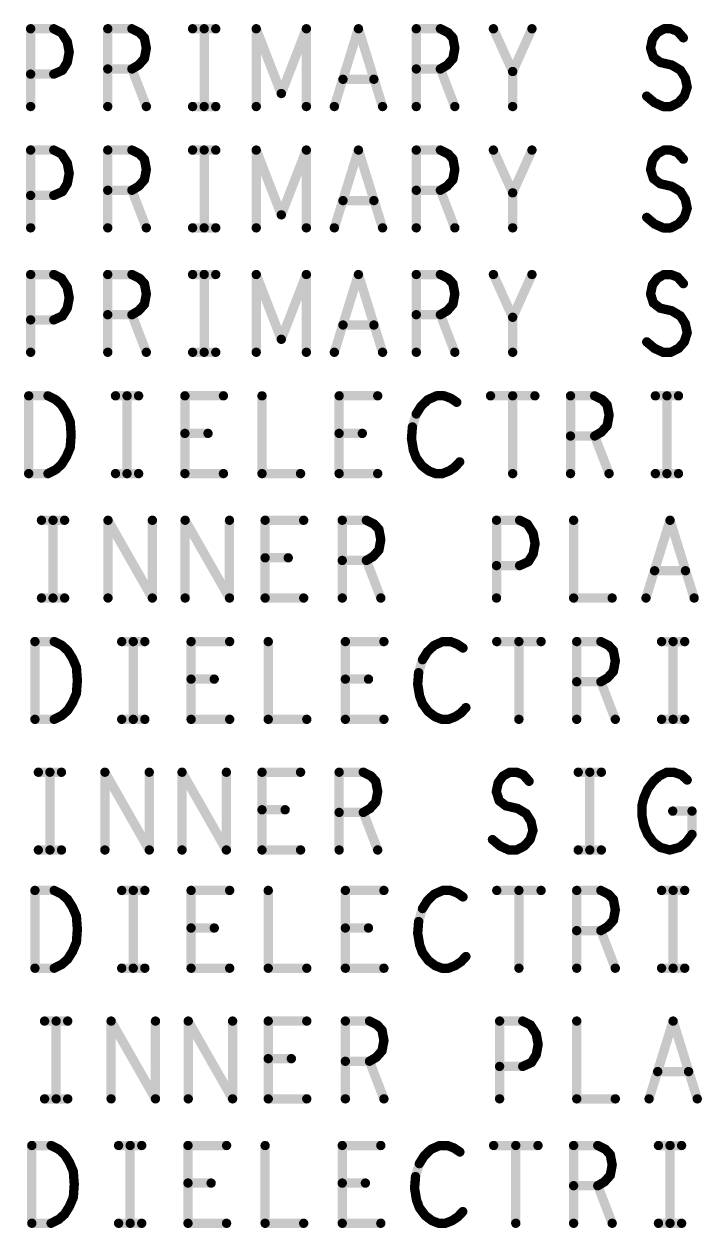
# Model space of a CAD drawing. Extents: x -14.2 to 19.9, y -5.2 to 16.9.
# Drawn here: x 11.61 to 12.7, y 11.085 to 13.02 of the extents above; entities that cross this region are included whole.
import ezdxf

# ---------------------------------------------------------------- set-up
doc = ezdxf.new("R2010")
doc.units = 0
doc.layers.get('0').update_dxf_attribs({"linetype": 'CONTINUOUS'})
doc.layers.add('FAB', color=2, linetype='CONTINUOUS')

# ---------------------------------------------------------------- blocks, each defined once
blk = doc.blocks.new('ROUND_105')
at = {"const_width": 0.0075}
blk.add_lwpolyline([(-0.00375, 0, 1), (0.00375, 0, 1)], format="xyb", close=True, dxfattribs=at)

msp = doc.modelspace()

# ---------------------------------------------------------------- linework, layer by layer
at = {"layer": 'FAB', "const_width": 0.015}
for points in [[(11.6204, 12.8871), (11.6204, 13.0121)], [(11.6204, 13.0121), (11.6576, 13.0121)], [(11.6576, 13.0121), (11.67, 13.0059)], [(11.67, 13.0059), (11.6793, 12.9913)], [(11.7444, 12.8871), (11.7444, 13.0121)], [(11.7444, 13.0121), (11.7832, 13.0121)], [(11.7832, 13.0121), (11.7956, 13.0059)], [(11.7956, 13.0059), (11.8033, 12.9975)], [(11.8033, 12.9975), (11.8064, 12.9809)], [(11.8808, 13.0121), (11.918, 13.0121)], [(11.8994, 13.0121), (11.8994, 12.8871)], [(11.9831, 12.8871), (11.9831, 13.0121)], [(11.9831, 13.0121), (12.0234, 12.908)], [(12.0234, 12.908), (12.0637, 13.0121)], [(12.0637, 13.0121), (12.0637, 12.8871)], [(12.1087, 12.8871), (12.1474, 13.0121)], [(12.1474, 13.0121), (12.1862, 12.8871)], [(12.2404, 12.8871), (12.2404, 13.0121)], [(12.2404, 13.0121), (12.2792, 13.0121)], [(12.2792, 13.0121), (12.2916, 13.0059)], [(12.2916, 13.0059), (12.2993, 12.9975)], [(12.2993, 12.9975), (12.3024, 12.9809)], [(12.3954, 12.9434), (12.3644, 13.0121)], [(12.4264, 13.0121), (12.3954, 12.9434)], [(12.6202, 12.9955), (12.6279, 13.0059)], [(12.6279, 13.0059), (12.6388, 13.0121)], [(12.6388, 13.0121), (12.6496, 13.0121)], [(12.6496, 13.0121), (12.6605, 13.008)], [(12.6605, 13.008), (12.6698, 12.9975)], [(11.6793, 12.9913), (11.6824, 12.9746)], [(11.8064, 12.9809), (11.8033, 12.9642)], [(12.3024, 12.9809), (12.2993, 12.9642)], [(12.6171, 12.9809), (12.6202, 12.9955)], [(12.6217, 12.9663), (12.6171, 12.9809)], [(11.6793, 12.958), (11.6716, 12.9455)], [(11.6824, 12.9746), (11.6793, 12.958)], [(11.8033, 12.9642), (11.794, 12.9538)], [(12.2993, 12.9642), (12.29, 12.9538)], [(12.6326, 12.958), (12.6217, 12.9663)], [(12.6512, 12.9538), (12.6326, 12.958)], [(11.6576, 12.9392), (11.6204, 12.9392)], [(11.6716, 12.9455), (11.6576, 12.9392)], [(11.7832, 12.9475), (11.7444, 12.9475)], [(11.794, 12.9538), (11.7832, 12.9475)], [(11.7832, 12.9475), (11.8064, 12.8871)], [(12.2792, 12.9475), (12.2404, 12.9475)], [(12.29, 12.9538), (12.2792, 12.9475)], [(12.2792, 12.9475), (12.3024, 12.8871)], [(12.3954, 12.8871), (12.3954, 12.9434)], [(12.6651, 12.9455), (12.6512, 12.9538)], [(12.6729, 12.933), (12.6651, 12.9455)], [(12.1722, 12.9309), (12.1226, 12.9309)], [(12.6713, 12.9038), (12.676, 12.9184)], [(12.676, 12.9184), (12.6729, 12.933)], [(12.6109, 12.9038), (12.6233, 12.8934)], [(12.662, 12.8934), (12.6713, 12.9038)], [(11.8808, 12.8871), (11.918, 12.8871)], [(12.6233, 12.8934), (12.6372, 12.8871)], [(12.6372, 12.8871), (12.6496, 12.8871)], [(12.6496, 12.8871), (12.662, 12.8934)], [(11.6204, 12.6921), (11.6204, 12.8171)], [(11.6204, 12.8171), (11.6576, 12.8171)], [(11.6576, 12.8171), (11.67, 12.8109)], [(11.67, 12.8109), (11.6793, 12.7963)], [(11.7444, 12.6921), (11.7444, 12.8171)], [(11.7444, 12.8171), (11.7832, 12.8171)], [(11.7832, 12.8171), (11.7956, 12.8109)], [(11.7956, 12.8109), (11.8033, 12.8025)], [(11.8033, 12.8025), (11.8064, 12.7859)], [(11.8808, 12.8171), (11.918, 12.8171)], [(11.8994, 12.8171), (11.8994, 12.6921)], [(11.9831, 12.6921), (11.9831, 12.8171)], [(11.9831, 12.8171), (12.0234, 12.713)], [(12.0234, 12.713), (12.0637, 12.8171)], [(12.0637, 12.8171), (12.0637, 12.6921)], [(12.1087, 12.6921), (12.1474, 12.8171)], [(12.1474, 12.8171), (12.1862, 12.6921)], [(12.2404, 12.6921), (12.2404, 12.8171)], [(12.2404, 12.8171), (12.2792, 12.8171)], [(12.2792, 12.8171), (12.2916, 12.8109)], [(12.2916, 12.8109), (12.2993, 12.8025)], [(12.2993, 12.8025), (12.3024, 12.7859)], [(12.3954, 12.7484), (12.3644, 12.8171)], [(12.4264, 12.8171), (12.3954, 12.7484)], [(12.6202, 12.8005), (12.6279, 12.8109)], [(12.6279, 12.8109), (12.6388, 12.8171)], [(12.6388, 12.8171), (12.6496, 12.8171)], [(12.6496, 12.8171), (12.6605, 12.813)], [(12.6605, 12.813), (12.6698, 12.8025)], [(11.6793, 12.7963), (11.6824, 12.7796)], [(11.8064, 12.7859), (11.8033, 12.7692)], [(12.3024, 12.7859), (12.2993, 12.7692)], [(12.6171, 12.7859), (12.6202, 12.8005)], [(12.6217, 12.7713), (12.6171, 12.7859)], [(11.6824, 12.7796), (11.6793, 12.763)], [(11.8033, 12.7692), (11.794, 12.7588)], [(12.2993, 12.7692), (12.29, 12.7588)], [(12.6326, 12.763), (12.6217, 12.7713)], [(11.6576, 12.7442), (11.6204, 12.7442)], [(11.6716, 12.7505), (11.6576, 12.7442)], [(11.6793, 12.763), (11.6716, 12.7505)], [(11.7832, 12.7525), (11.7444, 12.7525)], [(11.794, 12.7588), (11.7832, 12.7525)], [(11.7832, 12.7525), (11.8064, 12.6921)], [(12.2792, 12.7525), (12.2404, 12.7525)], [(12.29, 12.7588), (12.2792, 12.7525)], [(12.2792, 12.7525), (12.3024, 12.6921)], [(12.3954, 12.6921), (12.3954, 12.7484)], [(12.6512, 12.7588), (12.6326, 12.763)], [(12.6651, 12.7505), (12.6512, 12.7588)], [(12.6729, 12.738), (12.6651, 12.7505)], [(12.1722, 12.7359), (12.1226, 12.7359)], [(12.676, 12.7234), (12.6729, 12.738)], [(12.6109, 12.7088), (12.6233, 12.6984)], [(12.662, 12.6984), (12.6713, 12.7088)], [(12.6713, 12.7088), (12.676, 12.7234)], [(11.8808, 12.6921), (11.918, 12.6921)], [(12.6233, 12.6984), (12.6372, 12.6921)], [(12.6372, 12.6921), (12.6496, 12.6921)], [(12.6496, 12.6921), (12.662, 12.6984)], [(11.6204, 12.4921), (11.6204, 12.6171)], [(11.6204, 12.6171), (11.6576, 12.6171)], [(11.6576, 12.6171), (11.67, 12.6109)], [(11.67, 12.6109), (11.6793, 12.5963)], [(11.7444, 12.4921), (11.7444, 12.6171)], [(11.7444, 12.6171), (11.7832, 12.6171)], [(11.7832, 12.6171), (11.7956, 12.6109)], [(11.7956, 12.6109), (11.8033, 12.6025)], [(11.8808, 12.6171), (11.918, 12.6171)], [(11.8994, 12.6171), (11.8994, 12.4921)], [(11.9831, 12.4921), (11.9831, 12.6171)], [(11.9831, 12.6171), (12.0234, 12.513)], [(12.0234, 12.513), (12.0637, 12.6171)], [(12.0637, 12.6171), (12.0637, 12.4921)], [(12.1087, 12.4921), (12.1474, 12.6171)], [(12.1474, 12.6171), (12.1862, 12.4921)], [(12.2404, 12.4921), (12.2404, 12.6171)], [(12.2404, 12.6171), (12.2792, 12.6171)], [(12.2792, 12.6171), (12.2916, 12.6109)], [(12.2916, 12.6109), (12.2993, 12.6025)], [(12.3954, 12.5484), (12.3644, 12.6171)], [(12.4264, 12.6171), (12.3954, 12.5484)], [(12.6202, 12.6005), (12.6279, 12.6109)], [(12.6279, 12.6109), (12.6388, 12.6171)], [(12.6388, 12.6171), (12.6496, 12.6171)], [(12.6496, 12.6171), (12.6605, 12.613)], [(12.6605, 12.613), (12.6698, 12.6025)], [(11.6793, 12.5963), (11.6824, 12.5796)], [(11.8033, 12.6025), (11.8064, 12.5859)], [(12.2993, 12.6025), (12.3024, 12.5859)], [(12.6171, 12.5859), (12.6202, 12.6005)], [(11.6824, 12.5796), (11.6793, 12.563)], [(11.8064, 12.5859), (11.8033, 12.5692)], [(12.3024, 12.5859), (12.2993, 12.5692)], [(12.6217, 12.5713), (12.6171, 12.5859)], [(12.6326, 12.563), (12.6217, 12.5713)], [(11.6793, 12.563), (11.6716, 12.5505)], [(11.7832, 12.5525), (11.7444, 12.5525)], [(11.794, 12.5588), (11.7832, 12.5525)], [(11.7832, 12.5525), (11.8064, 12.4921)], [(11.8033, 12.5692), (11.794, 12.5588)], [(12.2792, 12.5525), (12.2404, 12.5525)], [(12.29, 12.5588), (12.2792, 12.5525)], [(12.2792, 12.5525), (12.3024, 12.4921)], [(12.2993, 12.5692), (12.29, 12.5588)], [(12.6512, 12.5588), (12.6326, 12.563)], [(12.6651, 12.5505), (12.6512, 12.5588)], [(11.6576, 12.5442), (11.6204, 12.5442)], [(11.6716, 12.5505), (11.6576, 12.5442)], [(12.1722, 12.5359), (12.1226, 12.5359)], [(12.3954, 12.4921), (12.3954, 12.5484)], [(12.6729, 12.538), (12.6651, 12.5505)], [(12.676, 12.5234), (12.6729, 12.538)], [(12.6713, 12.5088), (12.676, 12.5234)], [(12.6109, 12.5088), (12.6233, 12.4984)], [(12.6233, 12.4984), (12.6372, 12.4921)], [(12.6496, 12.4921), (12.662, 12.4984)], [(12.662, 12.4984), (12.6713, 12.5088)], [(11.8808, 12.4921), (11.918, 12.4921)], [(12.6372, 12.4921), (12.6496, 12.4921)], [(11.6173, 12.2971), (11.6173, 12.4221)], [(11.6173, 12.4221), (11.6483, 12.4221)], [(11.6483, 12.4221), (11.6607, 12.4159)], [(11.6607, 12.4159), (11.67, 12.4075)], [(11.7568, 12.4221), (11.794, 12.4221)], [(11.7754, 12.4221), (11.7754, 12.2971)], [(11.8684, 12.2971), (11.8684, 12.4221)], [(11.8684, 12.4221), (11.9304, 12.4221)], [(11.9924, 12.4221), (11.9924, 12.2971)], [(12.1164, 12.2971), (12.1164, 12.4221)], [(12.1164, 12.4221), (12.1784, 12.4221)], [(12.259, 12.4159), (12.2482, 12.4055)], [(12.273, 12.4221), (12.259, 12.4159)], [(12.2854, 12.4221), (12.273, 12.4221)], [(12.2962, 12.418), (12.2854, 12.4221)], [(12.3055, 12.4117), (12.2962, 12.418)], [(12.3598, 12.4221), (12.4311, 12.4221)], [(12.3954, 12.4221), (12.3954, 12.2971)], [(12.4884, 12.2971), (12.4884, 12.4221)], [(12.4884, 12.4221), (12.5272, 12.4221)], [(12.5272, 12.4221), (12.5396, 12.4159)], [(12.5396, 12.4159), (12.5473, 12.4075)], [(12.6248, 12.4221), (12.662, 12.4221)], [(12.6434, 12.4221), (12.6434, 12.2971)], [(11.67, 12.4075), (11.6778, 12.395)], [(12.2482, 12.4055), (12.2404, 12.393)], [(12.5473, 12.4075), (12.5504, 12.3909)], [(11.6778, 12.395), (11.684, 12.3805)], [(11.684, 12.3805), (11.6855, 12.3596)], [(12.2404, 12.393), (12.2342, 12.3721)], [(12.5504, 12.3909), (12.5473, 12.3742)], [(11.6855, 12.3596), (11.684, 12.3388)], [(11.9056, 12.3617), (11.8684, 12.3617)], [(12.1536, 12.3617), (12.1164, 12.3617)], [(12.2342, 12.3721), (12.2327, 12.3534)], [(12.5272, 12.3575), (12.4884, 12.3575)], [(12.538, 12.3638), (12.5272, 12.3575)], [(12.5272, 12.3575), (12.5504, 12.2971)], [(12.5473, 12.3742), (12.538, 12.3638)], [(11.684, 12.3388), (11.6778, 12.3242)], [(12.2327, 12.3534), (12.2358, 12.3346)], [(11.6778, 12.3242), (11.67, 12.3117)], [(12.2358, 12.3346), (12.2404, 12.3221)], [(12.2404, 12.3221), (12.2497, 12.3096)], [(11.6607, 12.3034), (11.6483, 12.2971)], [(11.67, 12.3117), (11.6607, 12.3034)], [(12.2497, 12.3096), (12.2606, 12.3013)], [(12.2606, 12.3013), (12.2714, 12.2971)], [(12.2823, 12.2971), (12.2931, 12.3013)], [(12.2931, 12.3013), (12.3024, 12.3075)], [(12.3024, 12.3075), (12.3102, 12.3159)], [(11.6483, 12.2971), (11.6173, 12.2971)], [(11.7568, 12.2971), (11.794, 12.2971)], [(11.9304, 12.2971), (11.8684, 12.2971)], [(11.9924, 12.2971), (12.0544, 12.2971)], [(12.1784, 12.2971), (12.1164, 12.2971)], [(12.2714, 12.2971), (12.2823, 12.2971)], [(12.6248, 12.2971), (12.662, 12.2971)], [(11.6378, 12.2221), (11.675, 12.2221)], [(11.6564, 12.2221), (11.6564, 12.0971)], [(11.7448, 12.0971), (11.7448, 12.2221)], [(11.7448, 12.2221), (11.8161, 12.0971)], [(11.8161, 12.0971), (11.8161, 12.2221)], [(11.8688, 12.0971), (11.8688, 12.2221)], [(11.8688, 12.2221), (11.9401, 12.0971)], [(11.9401, 12.0971), (11.9401, 12.2221)], [(11.9974, 12.0971), (11.9974, 12.2221)], [(11.9974, 12.2221), (12.0594, 12.2221)], [(12.1214, 12.0971), (12.1214, 12.2221)], [(12.1214, 12.2221), (12.1602, 12.2221)], [(12.1602, 12.2221), (12.1726, 12.2159)], [(12.3694, 12.0971), (12.3694, 12.2221)], [(12.3694, 12.2221), (12.4066, 12.2221)], [(12.4066, 12.2221), (12.419, 12.2159)], [(12.4934, 12.2221), (12.4934, 12.0971)], [(12.6097, 12.0971), (12.6484, 12.2221)], [(12.6484, 12.2221), (12.6872, 12.0971)], [(12.1726, 12.2159), (12.1803, 12.2075)], [(12.1803, 12.2075), (12.1834, 12.1909)], [(12.419, 12.2159), (12.4283, 12.2013)], [(12.1834, 12.1909), (12.1803, 12.1742)], [(12.4283, 12.2013), (12.4314, 12.1846)], [(12.4314, 12.1846), (12.4283, 12.168)], [(12.171, 12.1638), (12.1602, 12.1575)], [(12.1803, 12.1742), (12.171, 12.1638)], [(12.4283, 12.168), (12.4206, 12.1555)], [(12.0346, 12.1617), (11.9974, 12.1617)], [(12.1602, 12.1575), (12.1214, 12.1575)], [(12.1602, 12.1575), (12.1834, 12.0971)], [(12.4066, 12.1492), (12.3694, 12.1492)], [(12.4206, 12.1555), (12.4066, 12.1492)], [(12.6732, 12.1409), (12.6236, 12.1409)], [(11.6378, 12.0971), (11.675, 12.0971)], [(12.0594, 12.0971), (11.9974, 12.0971)], [(12.4934, 12.0971), (12.5554, 12.0971)], [(11.6273, 11.9021), (11.6273, 12.0271)], [(11.6273, 12.0271), (11.6583, 12.0271)], [(11.6583, 12.0271), (11.6707, 12.0209)], [(11.6707, 12.0209), (11.68, 12.0125)], [(11.68, 12.0125), (11.6878, 12)], [(11.7668, 12.0271), (11.804, 12.0271)], [(11.7854, 12.0271), (11.7854, 11.9021)], [(11.8784, 11.9021), (11.8784, 12.0271)], [(11.8784, 12.0271), (11.9404, 12.0271)], [(12.0024, 12.0271), (12.0024, 11.9021)], [(12.1264, 11.9021), (12.1264, 12.0271)], [(12.1264, 12.0271), (12.1884, 12.0271)], [(12.2582, 12.0105), (12.2504, 11.998)], [(12.269, 12.0209), (12.2582, 12.0105)], [(12.283, 12.0271), (12.269, 12.0209)], [(12.2954, 12.0271), (12.283, 12.0271)], [(12.3062, 12.023), (12.2954, 12.0271)], [(12.3155, 12.0167), (12.3062, 12.023)], [(12.3698, 12.0271), (12.4411, 12.0271)], [(12.4054, 12.0271), (12.4054, 11.9021)], [(12.4984, 11.9021), (12.4984, 12.0271)], [(12.4984, 12.0271), (12.5372, 12.0271)], [(12.5372, 12.0271), (12.5496, 12.0209)], [(12.5496, 12.0209), (12.5573, 12.0125)], [(12.5573, 12.0125), (12.5604, 11.9959)], [(12.6348, 12.0271), (12.672, 12.0271)], [(12.6534, 12.0271), (12.6534, 11.9021)], [(11.6878, 12), (11.694, 11.9855)], [(12.2504, 11.998), (12.2442, 11.9771)], [(12.5604, 11.9959), (12.5573, 11.9792)], [(11.694, 11.9855), (11.6955, 11.9646)], [(12.2442, 11.9771), (12.2427, 11.9584)], [(12.5573, 11.9792), (12.548, 11.9688)], [(11.6955, 11.9646), (11.694, 11.9438)], [(11.9156, 11.9667), (11.8784, 11.9667)], [(12.1636, 11.9667), (12.1264, 11.9667)], [(12.2427, 11.9584), (12.2458, 11.9396)], [(12.5372, 11.9625), (12.4984, 11.9625)], [(12.548, 11.9688), (12.5372, 11.9625)], [(12.5372, 11.9625), (12.5604, 11.9021)], [(11.694, 11.9438), (11.6878, 11.9292)], [(12.2458, 11.9396), (12.2504, 11.9271)], [(11.68, 11.9167), (11.6707, 11.9084)], [(11.6878, 11.9292), (11.68, 11.9167)], [(12.2504, 11.9271), (12.2597, 11.9146)], [(12.2597, 11.9146), (12.2706, 11.9063)], [(12.3031, 11.9063), (12.3124, 11.9125)], [(12.3124, 11.9125), (12.3202, 11.9209)], [(11.6583, 11.9021), (11.6273, 11.9021)], [(11.6707, 11.9084), (11.6583, 11.9021)], [(11.7668, 11.9021), (11.804, 11.9021)], [(11.9404, 11.9021), (11.8784, 11.9021)], [(12.0024, 11.9021), (12.0644, 11.9021)], [(12.1884, 11.9021), (12.1264, 11.9021)], [(12.2706, 11.9063), (12.2814, 11.9021)], [(12.2814, 11.9021), (12.2923, 11.9021)], [(12.2923, 11.9021), (12.3031, 11.9063)], [(12.6348, 11.9021), (12.672, 11.9021)], [(11.6328, 11.8171), (11.67, 11.8171)], [(11.6514, 11.8171), (11.6514, 11.6921)], [(11.7398, 11.6921), (11.7398, 11.8171)], [(11.7398, 11.8171), (11.8111, 11.6921)], [(11.8111, 11.6921), (11.8111, 11.8171)], [(11.8638, 11.6921), (11.8638, 11.8171)], [(11.8638, 11.8171), (11.9351, 11.6921)], [(11.9351, 11.6921), (11.9351, 11.8171)], [(11.9924, 11.6921), (11.9924, 11.8171)], [(11.9924, 11.8171), (12.0544, 11.8171)], [(12.1164, 11.6921), (12.1164, 11.8171)], [(12.1164, 11.8171), (12.1552, 11.8171)], [(12.1552, 11.8171), (12.1676, 11.8109)], [(12.3799, 11.8109), (12.3908, 11.8171)], [(12.3908, 11.8171), (12.4016, 11.8171)], [(12.4016, 11.8171), (12.4125, 11.813)], [(12.5008, 11.8171), (12.538, 11.8171)], [(12.5194, 11.8171), (12.5194, 11.6921)], [(12.631, 11.8109), (12.6434, 11.8171)], [(12.6434, 11.8171), (12.6543, 11.8171)], [(12.6543, 11.8171), (12.6667, 11.813)], [(12.1676, 11.8109), (12.1753, 11.8025)], [(12.1753, 11.8025), (12.1784, 11.7859)], [(12.3691, 11.7859), (12.3722, 11.8005)], [(12.3722, 11.8005), (12.3799, 11.8109)], [(12.4125, 11.813), (12.4218, 11.8025)], [(12.6124, 11.79), (12.6217, 11.8025)], [(12.6217, 11.8025), (12.631, 11.8109)], [(12.6667, 11.813), (12.676, 11.8046)], [(12.1784, 11.7859), (12.1753, 11.7692)], [(12.3737, 11.7713), (12.3691, 11.7859)], [(12.6062, 11.7755), (12.6124, 11.79)], [(12.166, 11.7588), (12.1552, 11.7525)], [(12.1753, 11.7692), (12.166, 11.7588)], [(12.3846, 11.763), (12.3737, 11.7713)], [(12.4032, 11.7588), (12.3846, 11.763)], [(12.4171, 11.7505), (12.4032, 11.7588)], [(12.6031, 11.763), (12.6062, 11.7755)], [(12.6031, 11.7484), (12.6031, 11.763)], [(12.0296, 11.7567), (11.9924, 11.7567)], [(12.1552, 11.7525), (12.1164, 11.7525)], [(12.1552, 11.7525), (12.1784, 11.6921)], [(12.4249, 11.738), (12.4171, 11.7505)], [(12.428, 11.7234), (12.4249, 11.738)], [(12.6062, 11.7317), (12.6031, 11.7484)], [(12.6527, 11.7546), (12.6837, 11.7546)], [(12.6837, 11.7546), (12.6837, 11.7171)], [(12.4233, 11.7088), (12.428, 11.7234)], [(12.6124, 11.7171), (12.6062, 11.7317)], [(12.3629, 11.7088), (12.3753, 11.6984)], [(12.414, 11.6984), (12.4233, 11.7088)], [(12.6217, 11.7046), (12.6124, 11.7171)], [(12.6326, 11.6963), (12.6217, 11.7046)], [(12.6744, 11.7046), (12.6636, 11.6963)], [(12.6837, 11.7171), (12.6744, 11.7046)], [(11.6328, 11.6921), (11.67, 11.6921)], [(12.0544, 11.6921), (11.9924, 11.6921)], [(12.3753, 11.6984), (12.3892, 11.6921)], [(12.3892, 11.6921), (12.4016, 11.6921)], [(12.4016, 11.6921), (12.414, 11.6984)], [(12.5008, 11.6921), (12.538, 11.6921)], [(12.6481, 11.6921), (12.6326, 11.6963)], [(12.6636, 11.6963), (12.6481, 11.6921)], [(11.6273, 11.5021), (11.6273, 11.6271)], [(11.6273, 11.6271), (11.6583, 11.6271)], [(11.6583, 11.6271), (11.6707, 11.6209)], [(11.7668, 11.6271), (11.804, 11.6271)], [(11.7854, 11.6271), (11.7854, 11.5021)], [(11.8784, 11.5021), (11.8784, 11.6271)], [(11.8784, 11.6271), (11.9404, 11.6271)], [(12.0024, 11.6271), (12.0024, 11.5021)], [(12.1264, 11.5021), (12.1264, 11.6271)], [(12.1264, 11.6271), (12.1884, 11.6271)], [(12.283, 11.6271), (12.269, 11.6209)], [(12.2954, 11.6271), (12.283, 11.6271)], [(12.3062, 11.623), (12.2954, 11.6271)], [(12.3155, 11.6167), (12.3062, 11.623)], [(12.3698, 11.6271), (12.4411, 11.6271)], [(12.4054, 11.6271), (12.4054, 11.5021)], [(12.4984, 11.5021), (12.4984, 11.6271)], [(12.4984, 11.6271), (12.5372, 11.6271)], [(12.5372, 11.6271), (12.5496, 11.6209)], [(12.6348, 11.6271), (12.672, 11.6271)], [(12.6534, 11.6271), (12.6534, 11.5021)], [(11.6707, 11.6209), (11.68, 11.6125)], [(11.68, 11.6125), (11.6878, 11.6)], [(12.2582, 11.6105), (12.2504, 11.598)], [(12.269, 11.6209), (12.2582, 11.6105)], [(12.5496, 11.6209), (12.5573, 11.6125)], [(12.5573, 11.6125), (12.5604, 11.5959)], [(11.6878, 11.6), (11.694, 11.5855)], [(11.694, 11.5855), (11.6955, 11.5646)], [(12.2504, 11.598), (12.2442, 11.5771)], [(12.5604, 11.5959), (12.5573, 11.5792)], [(11.6955, 11.5646), (11.694, 11.5438)], [(11.9156, 11.5667), (11.8784, 11.5667)], [(12.1636, 11.5667), (12.1264, 11.5667)], [(12.2442, 11.5771), (12.2427, 11.5584)], [(12.548, 11.5688), (12.5372, 11.5625)], [(12.5573, 11.5792), (12.548, 11.5688)], [(12.2427, 11.5584), (12.2458, 11.5396)], [(12.5372, 11.5625), (12.4984, 11.5625)], [(12.5372, 11.5625), (12.5604, 11.5021)], [(11.6878, 11.5292), (11.68, 11.5167)], [(11.694, 11.5438), (11.6878, 11.5292)], [(12.2458, 11.5396), (12.2504, 11.5271)], [(12.2504, 11.5271), (12.2597, 11.5146)], [(11.6707, 11.5084), (11.6583, 11.5021)], [(11.68, 11.5167), (11.6707, 11.5084)], [(12.2597, 11.5146), (12.2706, 11.5063)], [(12.2706, 11.5063), (12.2814, 11.5021)], [(12.2923, 11.5021), (12.3031, 11.5063)], [(12.3031, 11.5063), (12.3124, 11.5125)], [(12.3124, 11.5125), (12.3202, 11.5209)], [(11.6583, 11.5021), (11.6273, 11.5021)], [(11.7668, 11.5021), (11.804, 11.5021)], [(11.9404, 11.5021), (11.8784, 11.5021)], [(12.0024, 11.5021), (12.0644, 11.5021)], [(12.1884, 11.5021), (12.1264, 11.5021)], [(12.2814, 11.5021), (12.2923, 11.5021)], [(12.6348, 11.5021), (12.672, 11.5021)], [(11.6428, 11.4171), (11.68, 11.4171)], [(11.6614, 11.4171), (11.6614, 11.2921)], [(11.7498, 11.2921), (11.7498, 11.4171)], [(11.7498, 11.4171), (11.8211, 11.2921)], [(11.8211, 11.2921), (11.8211, 11.4171)], [(11.8738, 11.2921), (11.8738, 11.4171)], [(11.8738, 11.4171), (11.9451, 11.2921)], [(11.9451, 11.2921), (11.9451, 11.4171)], [(12.0024, 11.2921), (12.0024, 11.4171)], [(12.0024, 11.4171), (12.0644, 11.4171)], [(12.1264, 11.2921), (12.1264, 11.4171)], [(12.1264, 11.4171), (12.1652, 11.4171)], [(12.1652, 11.4171), (12.1776, 11.4109)], [(12.1776, 11.4109), (12.1853, 11.4025)], [(12.3744, 11.2921), (12.3744, 11.4171)], [(12.3744, 11.4171), (12.4116, 11.4171)], [(12.4116, 11.4171), (12.424, 11.4109)], [(12.424, 11.4109), (12.4333, 11.3963)], [(12.4984, 11.4171), (12.4984, 11.2921)], [(12.6147, 11.2921), (12.6534, 11.4171)], [(12.6534, 11.4171), (12.6922, 11.2921)], [(12.1853, 11.4025), (12.1884, 11.3859)], [(12.4333, 11.3963), (12.4364, 11.3796)], [(12.1884, 11.3859), (12.1853, 11.3692)], [(12.4364, 11.3796), (12.4333, 11.363)], [(12.0396, 11.3567), (12.0024, 11.3567)], [(12.1652, 11.3525), (12.1264, 11.3525)], [(12.176, 11.3588), (12.1652, 11.3525)], [(12.1652, 11.3525), (12.1884, 11.2921)], [(12.1853, 11.3692), (12.176, 11.3588)], [(12.4333, 11.363), (12.4256, 11.3505)], [(12.4116, 11.3442), (12.3744, 11.3442)], [(12.4256, 11.3505), (12.4116, 11.3442)], [(12.6782, 11.3359), (12.6286, 11.3359)], [(11.6428, 11.2921), (11.68, 11.2921)], [(12.0644, 11.2921), (12.0024, 11.2921)], [(12.4984, 11.2921), (12.5604, 11.2921)], [(11.6223, 11.0921), (11.6223, 11.2171)], [(11.6223, 11.2171), (11.6533, 11.2171)], [(11.6533, 11.2171), (11.6657, 11.2109)], [(11.7618, 11.2171), (11.799, 11.2171)], [(11.7804, 11.2171), (11.7804, 11.0921)], [(11.8734, 11.0921), (11.8734, 11.2171)], [(11.8734, 11.2171), (11.9354, 11.2171)], [(11.9974, 11.2171), (11.9974, 11.0921)], [(12.1214, 11.0921), (12.1214, 11.2171)], [(12.1214, 11.2171), (12.1834, 11.2171)], [(12.278, 11.2171), (12.264, 11.2109)], [(12.2904, 11.2171), (12.278, 11.2171)], [(12.3012, 11.213), (12.2904, 11.2171)], [(12.3648, 11.2171), (12.4361, 11.2171)], [(12.4004, 11.2171), (12.4004, 11.0921)], [(12.4934, 11.0921), (12.4934, 11.2171)], [(12.4934, 11.2171), (12.5322, 11.2171)], [(12.5322, 11.2171), (12.5446, 11.2109)], [(12.6298, 11.2171), (12.667, 11.2171)], [(12.6484, 11.2171), (12.6484, 11.0921)], [(11.6657, 11.2109), (11.675, 11.2025)], [(11.675, 11.2025), (11.6828, 11.19)], [(12.2532, 11.2005), (12.2454, 11.188)], [(12.264, 11.2109), (12.2532, 11.2005)], [(12.3105, 11.2067), (12.3012, 11.213)], [(12.5446, 11.2109), (12.5523, 11.2025)], [(12.5523, 11.2025), (12.5554, 11.1859)], [(11.6828, 11.19), (11.689, 11.1755)], [(12.2454, 11.188), (12.2392, 11.1671)], [(12.5554, 11.1859), (12.5523, 11.1692)], [(11.689, 11.1755), (11.6905, 11.1546)], [(12.2392, 11.1671), (12.2377, 11.1484)], [(12.543, 11.1588), (12.5322, 11.1525)], [(12.5523, 11.1692), (12.543, 11.1588)], [(11.6905, 11.1546), (11.689, 11.1338)], [(11.9106, 11.1567), (11.8734, 11.1567)], [(12.1586, 11.1567), (12.1214, 11.1567)], [(12.2377, 11.1484), (12.2408, 11.1296)], [(12.5322, 11.1525), (12.4934, 11.1525)], [(12.5322, 11.1525), (12.5554, 11.0921)], [(11.6828, 11.1192), (11.675, 11.1067)], [(11.689, 11.1338), (11.6828, 11.1192)], [(12.2408, 11.1296), (12.2454, 11.1171)], [(11.675, 11.1067), (11.6657, 11.0984)], [(12.2454, 11.1171), (12.2547, 11.1046)], [(12.2547, 11.1046), (12.2656, 11.0963)], [(12.2981, 11.0963), (12.3074, 11.1025)], [(12.3074, 11.1025), (12.3152, 11.1109)], [(11.6533, 11.0921), (11.6223, 11.0921)], [(11.6657, 11.0984), (11.6533, 11.0921)], [(11.7618, 11.0921), (11.799, 11.0921)], [(11.9354, 11.0921), (11.8734, 11.0921)], [(11.9974, 11.0921), (12.0594, 11.0921)], [(12.1834, 11.0921), (12.1214, 11.0921)], [(12.2656, 11.0963), (12.2764, 11.0921)], [(12.2764, 11.0921), (12.2873, 11.0921)], [(12.2873, 11.0921), (12.2981, 11.0963)], [(12.6298, 11.0921), (12.667, 11.0921)]]:
    msp.add_lwpolyline(points, dxfattribs=at)

# ---------------------------------------------------------------- block references
at = {"layer": 'FAB'}
for p in [(11.6204, 13.0121), (11.6204, 13.0121), (11.6576, 13.0121), (11.6576, 13.0121), (11.67, 13.0059), (11.67, 13.0059), (11.7444, 13.0121), (11.7444, 13.0121), (11.7832, 13.0121), (11.7832, 13.0121), (11.7956, 13.0059), (11.7956, 13.0059), (11.8033, 12.9975), (11.8033, 12.9975), (11.8808, 13.0121), (11.8994, 13.0121), (11.918, 13.0121), (11.9831, 13.0121), (11.9831, 13.0121), (12.0637, 13.0121), (12.0637, 13.0121), (12.1474, 13.0121), (12.1474, 13.0121), (12.2404, 13.0121), (12.2404, 13.0121), (12.2792, 13.0121), (12.2792, 13.0121), (12.2916, 13.0059), (12.2916, 13.0059), (12.2993, 12.9975), (12.2993, 12.9975), (12.3644, 13.0121), (12.4264, 13.0121), (12.6279, 13.0059), (12.6279, 13.0059), (12.6388, 13.0121), (12.6388, 13.0121), (12.6496, 13.0121), (12.6496, 13.0121), (12.6605, 13.008), (12.6605, 13.008), (12.6698, 12.9975), (11.6793, 12.9913), (11.6793, 12.9913), (11.8064, 12.9809), (11.8064, 12.9809), (12.3024, 12.9809), (12.3024, 12.9809), (12.6171, 12.9809), (12.6171, 12.9809), (12.6202, 12.9955), (12.6202, 12.9955), (11.6793, 12.958), (11.6793, 12.958), (11.6824, 12.9746), (11.6824, 12.9746), (11.8033, 12.9642), (11.8033, 12.9642), (12.2993, 12.9642), (12.2993, 12.9642), (12.6217, 12.9663), (12.6217, 12.9663), (12.6326, 12.958), (12.6326, 12.958), (11.6204, 12.9392), (11.6576, 12.9392), (11.6576, 12.9392), (11.6716, 12.9455), (11.6716, 12.9455), (11.7444, 12.9475), (11.7832, 12.9475), (11.7832, 12.9475), (11.7832, 12.9475), (11.794, 12.9538), (11.794, 12.9538), (12.2404, 12.9475), (12.2792, 12.9475), (12.2792, 12.9475), (12.2792, 12.9475), (12.29, 12.9538), (12.29, 12.9538), (12.3954, 12.9434), (12.3954, 12.9434), (12.3954, 12.9434), (12.6512, 12.9538), (12.6512, 12.9538), (12.6651, 12.9455), (12.6651, 12.9455), (12.1226, 12.9309), (12.1722, 12.9309), (12.6729, 12.933), (12.6729, 12.933), (12.676, 12.9184), (12.676, 12.9184), (12.0234, 12.908), (12.0234, 12.908), (12.6109, 12.9038), (12.6713, 12.9038), (12.6713, 12.9038), (11.6204, 12.8871), (11.7444, 12.8871), (11.8064, 12.8871), (11.8808, 12.8871), (11.8994, 12.8871), (11.918, 12.8871), (11.9831, 12.8871), (12.0637, 12.8871), (12.1087, 12.8871), (12.1862, 12.8871), (12.2404, 12.8871), (12.3024, 12.8871), (12.3954, 12.8871), (12.6233, 12.8934), (12.6233, 12.8934), (12.6372, 12.8871), (12.6372, 12.8871), (12.6496, 12.8871), (12.6496, 12.8871), (12.662, 12.8934), (12.662, 12.8934), (11.6204, 12.8171), (11.6204, 12.8171), (11.6576, 12.8171), (11.6576, 12.8171), (11.67, 12.8109), (11.67, 12.8109), (11.7444, 12.8171), (11.7444, 12.8171), (11.7832, 12.8171), (11.7832, 12.8171), (11.7956, 12.8109), (11.7956, 12.8109), (11.8033, 12.8025), (11.8033, 12.8025), (11.8808, 12.8171), (11.8994, 12.8171), (11.918, 12.8171), (11.9831, 12.8171), (11.9831, 12.8171), (12.0637, 12.8171), (12.0637, 12.8171), (12.1474, 12.8171), (12.1474, 12.8171), (12.2404, 12.8171), (12.2404, 12.8171), (12.2792, 12.8171), (12.2792, 12.8171), (12.2916, 12.8109), (12.2916, 12.8109), (12.2993, 12.8025), (12.2993, 12.8025), (12.3644, 12.8171), (12.4264, 12.8171), (12.6279, 12.8109), (12.6279, 12.8109), (12.6388, 12.8171), (12.6388, 12.8171), (12.6496, 12.8171), (12.6496, 12.8171), (12.6605, 12.813), (12.6605, 12.813), (12.6698, 12.8025), (11.6793, 12.7963), (11.6793, 12.7963), (11.8064, 12.7859), (11.8064, 12.7859), (12.3024, 12.7859), (12.3024, 12.7859), (12.6171, 12.7859), (12.6171, 12.7859), (12.6202, 12.8005), (12.6202, 12.8005), (11.6824, 12.7796), (11.6824, 12.7796), (11.8033, 12.7692), (11.8033, 12.7692), (12.2993, 12.7692), (12.2993, 12.7692), (12.6217, 12.7713), (12.6217, 12.7713), (11.6204, 12.7442), (11.6576, 12.7442), (11.6576, 12.7442), (11.6716, 12.7505), (11.6716, 12.7505), (11.6793, 12.763), (11.6793, 12.763), (11.7444, 12.7525), (11.7832, 12.7525), (11.7832, 12.7525), (11.7832, 12.7525), (11.794, 12.7588), (11.794, 12.7588), (12.2404, 12.7525), (12.2792, 12.7525), (12.2792, 12.7525), (12.2792, 12.7525), (12.29, 12.7588), (12.29, 12.7588), (12.3954, 12.7484), (12.3954, 12.7484), (12.3954, 12.7484), (12.6326, 12.763), (12.6326, 12.763), (12.6512, 12.7588), (12.6512, 12.7588), (12.6651, 12.7505), (12.6651, 12.7505), (12.1226, 12.7359), (12.1722, 12.7359), (12.6729, 12.738), (12.6729, 12.738), (12.0234, 12.713), (12.0234, 12.713), (12.6109, 12.7088), (12.6713, 12.7088), (12.6713, 12.7088), (12.676, 12.7234), (12.676, 12.7234), (11.6204, 12.6921), (11.7444, 12.6921), (11.8064, 12.6921), (11.8808, 12.6921), (11.8994, 12.6921), (11.918, 12.6921), (11.9831, 12.6921), (12.0637, 12.6921), (12.1087, 12.6921), (12.1862, 12.6921), (12.2404, 12.6921), (12.3024, 12.6921), (12.3954, 12.6921), (12.6233, 12.6984), (12.6233, 12.6984), (12.6372, 12.6921), (12.6372, 12.6921), (12.6496, 12.6921), (12.6496, 12.6921), (12.662, 12.6984), (12.662, 12.6984), (11.6204, 12.6171), (11.6204, 12.6171), (11.6576, 12.6171), (11.6576, 12.6171), (11.67, 12.6109), (11.67, 12.6109), (11.7444, 12.6171), (11.7444, 12.6171), (11.7832, 12.6171), (11.7832, 12.6171), (11.7956, 12.6109), (11.7956, 12.6109), (11.8808, 12.6171), (11.8994, 12.6171), (11.918, 12.6171), (11.9831, 12.6171), (11.9831, 12.6171), (12.0637, 12.6171), (12.0637, 12.6171), (12.1474, 12.6171), (12.1474, 12.6171), (12.2404, 12.6171), (12.2404, 12.6171), (12.2792, 12.6171), (12.2792, 12.6171), (12.2916, 12.6109), (12.2916, 12.6109), (12.3644, 12.6171), (12.4264, 12.6171), (12.6279, 12.6109), (12.6279, 12.6109), (12.6388, 12.6171), (12.6388, 12.6171), (12.6496, 12.6171), (12.6496, 12.6171), (12.6605, 12.613), (12.6605, 12.613), (11.6793, 12.5963), (11.6793, 12.5963), (11.8033, 12.6025), (11.8033, 12.6025), (12.2993, 12.6025), (12.2993, 12.6025), (12.6202, 12.6005), (12.6202, 12.6005), (12.6698, 12.6025), (11.6824, 12.5796), (11.6824, 12.5796), (11.8064, 12.5859), (11.8064, 12.5859), (12.3024, 12.5859), (12.3024, 12.5859), (12.6171, 12.5859), (12.6171, 12.5859), (12.6217, 12.5713), (12.6217, 12.5713), (11.6793, 12.563), (11.6793, 12.563), (11.7444, 12.5525), (11.7832, 12.5525), (11.7832, 12.5525), (11.7832, 12.5525), (11.794, 12.5588), (11.794, 12.5588), (11.8033, 12.5692), (11.8033, 12.5692), (12.2404, 12.5525), (12.2792, 12.5525), (12.2792, 12.5525), (12.2792, 12.5525), (12.29, 12.5588), (12.29, 12.5588), (12.2993, 12.5692), (12.2993, 12.5692), (12.6326, 12.563), (12.6326, 12.563), (12.6512, 12.5588), (12.6512, 12.5588), (11.6204, 12.5442), (11.6576, 12.5442), (11.6576, 12.5442), (11.6716, 12.5505), (11.6716, 12.5505), (12.1226, 12.5359), (12.1722, 12.5359), (12.3954, 12.5484), (12.3954, 12.5484), (12.3954, 12.5484), (12.6651, 12.5505), (12.6651, 12.5505), (12.6729, 12.538), (12.6729, 12.538), (12.0234, 12.513), (12.0234, 12.513), (12.676, 12.5234), (12.676, 12.5234), (12.6109, 12.5088), (12.6233, 12.4984), (12.6233, 12.4984), (12.662, 12.4984), (12.662, 12.4984), (12.6713, 12.5088), (12.6713, 12.5088), (11.6204, 12.4921), (11.7444, 12.4921), (11.8064, 12.4921), (11.8808, 12.4921), (11.8994, 12.4921), (11.918, 12.4921), (11.9831, 12.4921), (12.0637, 12.4921), (12.1087, 12.4921), (12.1862, 12.4921), (12.2404, 12.4921), (12.3024, 12.4921), (12.3954, 12.4921), (12.6372, 12.4921), (12.6372, 12.4921), (12.6496, 12.4921), (12.6496, 12.4921), (11.6173, 12.4221), (11.6173, 12.4221), (11.6483, 12.4221), (11.6483, 12.4221), (11.6607, 12.4159), (11.6607, 12.4159), (11.7568, 12.4221), (11.7754, 12.4221), (11.794, 12.4221), (11.8684, 12.4221), (11.8684, 12.4221), (11.9304, 12.4221), (11.9924, 12.4221), (12.1164, 12.4221), (12.1164, 12.4221), (12.1784, 12.4221), (12.259, 12.4159), (12.259, 12.4159), (12.273, 12.4221), (12.273, 12.4221), (12.2854, 12.4221), (12.2854, 12.4221), (12.2962, 12.418), (12.2962, 12.418), (12.3598, 12.4221), (12.3954, 12.4221), (12.4311, 12.4221), (12.4884, 12.4221), (12.4884, 12.4221), (12.5272, 12.4221), (12.5272, 12.4221), (12.5396, 12.4159), (12.5396, 12.4159), (12.6248, 12.4221), (12.6434, 12.4221), (12.662, 12.4221), (11.67, 12.4075), (11.67, 12.4075), (12.2482, 12.4055), (12.2482, 12.4055), (12.3055, 12.4117), (12.5473, 12.4075), (12.5473, 12.4075), (11.6778, 12.395), (11.6778, 12.395), (11.684, 12.3805), (11.684, 12.3805), (12.2404, 12.393), (12.2404, 12.393), (12.5504, 12.3909), (12.5504, 12.3909), (11.6855, 12.3596), (11.6855, 12.3596), (11.8684, 12.3617), (11.9056, 12.3617), (12.1164, 12.3617), (12.1536, 12.3617), (12.2342, 12.3721), (12.2342, 12.3721), (12.4884, 12.3575), (12.5272, 12.3575), (12.5272, 12.3575), (12.5272, 12.3575), (12.538, 12.3638), (12.538, 12.3638), (12.5473, 12.3742), (12.5473, 12.3742), (11.684, 12.3388), (11.684, 12.3388), (12.2327, 12.3534), (12.2327, 12.3534), (11.6778, 12.3242), (11.6778, 12.3242), (12.2358, 12.3346), (12.2358, 12.3346), (12.2404, 12.3221), (12.2404, 12.3221), (11.6607, 12.3034), (11.6607, 12.3034), (11.67, 12.3117), (11.67, 12.3117), (12.2497, 12.3096), (12.2497, 12.3096), (12.2606, 12.3013), (12.2606, 12.3013), (12.2931, 12.3013), (12.2931, 12.3013), (12.3024, 12.3075), (12.3024, 12.3075), (12.3102, 12.3159), (11.6173, 12.2971), (11.6173, 12.2971), (11.6483, 12.2971), (11.6483, 12.2971), (11.7568, 12.2971), (11.7754, 12.2971), (11.794, 12.2971), (11.8684, 12.2971), (11.8684, 12.2971), (11.9304, 12.2971), (11.9924, 12.2971), (11.9924, 12.2971), (12.0544, 12.2971), (12.1164, 12.2971), (12.1164, 12.2971), (12.1784, 12.2971), (12.2714, 12.2971), (12.2714, 12.2971), (12.2823, 12.2971), (12.2823, 12.2971), (12.3954, 12.2971), (12.4884, 12.2971), (12.5504, 12.2971), (12.6248, 12.2971), (12.6434, 12.2971), (12.662, 12.2971), (11.6378, 12.2221), (11.6564, 12.2221), (11.675, 12.2221), (11.7448, 12.2221), (11.7448, 12.2221), (11.8161, 12.2221), (11.8688, 12.2221), (11.8688, 12.2221), (11.9401, 12.2221), (11.9974, 12.2221), (11.9974, 12.2221), (12.0594, 12.2221), (12.1214, 12.2221), (12.1214, 12.2221), (12.1602, 12.2221), (12.1602, 12.2221), (12.3694, 12.2221), (12.3694, 12.2221), (12.4066, 12.2221), (12.4066, 12.2221), (12.4934, 12.2221), (12.6484, 12.2221), (12.6484, 12.2221), (12.1726, 12.2159), (12.1726, 12.2159), (12.1803, 12.2075), (12.1803, 12.2075), (12.419, 12.2159), (12.419, 12.2159), (12.1834, 12.1909), (12.1834, 12.1909), (12.4283, 12.2013), (12.4283, 12.2013), (12.4314, 12.1846), (12.4314, 12.1846), (12.171, 12.1638), (12.171, 12.1638), (12.1803, 12.1742), (12.1803, 12.1742), (12.4283, 12.168), (12.4283, 12.168), (11.9974, 12.1617), (12.0346, 12.1617), (12.1214, 12.1575), (12.1602, 12.1575), (12.1602, 12.1575), (12.1602, 12.1575), (12.3694, 12.1492), (12.4066, 12.1492), (12.4066, 12.1492), (12.4206, 12.1555), (12.4206, 12.1555), (12.6236, 12.1409), (12.6732, 12.1409), (11.6378, 12.0971), (11.6564, 12.0971), (11.675, 12.0971), (11.7448, 12.0971), (11.8161, 12.0971), (11.8161, 12.0971), (11.8688, 12.0971), (11.9401, 12.0971), (11.9401, 12.0971), (11.9974, 12.0971), (11.9974, 12.0971), (12.0594, 12.0971), (12.1214, 12.0971), (12.1834, 12.0971), (12.3694, 12.0971), (12.4934, 12.0971), (12.4934, 12.0971), (12.5554, 12.0971), (12.6097, 12.0971), (12.6872, 12.0971), (11.6273, 12.0271), (11.6273, 12.0271), (11.6583, 12.0271), (11.6583, 12.0271), (11.6707, 12.0209), (11.6707, 12.0209), (11.68, 12.0125), (11.68, 12.0125), (11.7668, 12.0271), (11.7854, 12.0271), (11.804, 12.0271), (11.8784, 12.0271), (11.8784, 12.0271), (11.9404, 12.0271), (12.0024, 12.0271), (12.1264, 12.0271), (12.1264, 12.0271), (12.1884, 12.0271), (12.2582, 12.0105), (12.2582, 12.0105), (12.269, 12.0209), (12.269, 12.0209), (12.283, 12.0271), (12.283, 12.0271), (12.2954, 12.0271), (12.2954, 12.0271), (12.3062, 12.023), (12.3062, 12.023), (12.3155, 12.0167), (12.3698, 12.0271), (12.4054, 12.0271), (12.4411, 12.0271), (12.4984, 12.0271), (12.4984, 12.0271), (12.5372, 12.0271), (12.5372, 12.0271), (12.5496, 12.0209), (12.5496, 12.0209), (12.5573, 12.0125), (12.5573, 12.0125), (12.6348, 12.0271), (12.6534, 12.0271), (12.672, 12.0271), (11.6878, 12), (11.6878, 12), (12.2504, 11.998), (12.2504, 11.998), (12.5604, 11.9959), (12.5604, 11.9959), (11.694, 11.9855), (11.694, 11.9855), (12.2442, 11.9771), (12.2442, 11.9771), (12.5573, 11.9792), (12.5573, 11.9792), (11.6955, 11.9646), (11.6955, 11.9646), (11.8784, 11.9667), (11.9156, 11.9667), (12.1264, 11.9667), (12.1636, 11.9667), (12.2427, 11.9584), (12.2427, 11.9584), (12.4984, 11.9625), (12.5372, 11.9625), (12.5372, 11.9625), (12.5372, 11.9625), (12.548, 11.9688), (12.548, 11.9688), (11.694, 11.9438), (11.694, 11.9438), (12.2458, 11.9396), (12.2458, 11.9396), (11.68, 11.9167), (11.68, 11.9167), (11.6878, 11.9292), (11.6878, 11.9292), (12.2504, 11.9271), (12.2504, 11.9271), (12.2597, 11.9146), (12.2597, 11.9146), (12.3124, 11.9125), (12.3124, 11.9125), (12.3202, 11.9209), (11.6273, 11.9021), (11.6273, 11.9021), (11.6583, 11.9021), (11.6583, 11.9021), (11.6707, 11.9084), (11.6707, 11.9084), (11.7668, 11.9021), (11.7854, 11.9021), (11.804, 11.9021), (11.8784, 11.9021), (11.8784, 11.9021), (11.9404, 11.9021), (12.0024, 11.9021), (12.0024, 11.9021), (12.0644, 11.9021), (12.1264, 11.9021), (12.1264, 11.9021), (12.1884, 11.9021), (12.2706, 11.9063), (12.2706, 11.9063), (12.2814, 11.9021), (12.2814, 11.9021), (12.2923, 11.9021), (12.2923, 11.9021), (12.3031, 11.9063), (12.3031, 11.9063), (12.4054, 11.9021), (12.4984, 11.9021), (12.5604, 11.9021), (12.6348, 11.9021), (12.6534, 11.9021), (12.672, 11.9021), (11.6328, 11.8171), (11.6514, 11.8171), (11.67, 11.8171), (11.7398, 11.8171), (11.7398, 11.8171), (11.8111, 11.8171), (11.8638, 11.8171), (11.8638, 11.8171), (11.9351, 11.8171), (11.9924, 11.8171), (11.9924, 11.8171), (12.0544, 11.8171), (12.1164, 11.8171), (12.1164, 11.8171), (12.1552, 11.8171), (12.1552, 11.8171), (12.3908, 11.8171), (12.3908, 11.8171), (12.4016, 11.8171), (12.4016, 11.8171), (12.5008, 11.8171), (12.5194, 11.8171), (12.538, 11.8171), (12.6434, 11.8171), (12.6434, 11.8171), (12.6543, 11.8171), (12.6543, 11.8171), (12.1676, 11.8109), (12.1676, 11.8109), (12.1753, 11.8025), (12.1753, 11.8025), (12.3722, 11.8005), (12.3722, 11.8005), (12.3799, 11.8109), (12.3799, 11.8109), (12.4125, 11.813), (12.4125, 11.813), (12.4218, 11.8025), (12.6217, 11.8025), (12.6217, 11.8025), (12.631, 11.8109), (12.631, 11.8109), (12.6667, 11.813), (12.6667, 11.813), (12.676, 11.8046), (12.1784, 11.7859), (12.1784, 11.7859), (12.3691, 11.7859), (12.3691, 11.7859), (12.6124, 11.79), (12.6124, 11.79), (12.166, 11.7588), (12.166, 11.7588), (12.1753, 11.7692), (12.1753, 11.7692), (12.3737, 11.7713), (12.3737, 11.7713), (12.3846, 11.763), (12.3846, 11.763), (12.4032, 11.7588), (12.4032, 11.7588), (12.6031, 11.763), (12.6031, 11.763), (12.6062, 11.7755), (12.6062, 11.7755), (11.9924, 11.7567), (12.0296, 11.7567), (12.1164, 11.7525), (12.1552, 11.7525), (12.1552, 11.7525), (12.1552, 11.7525), (12.4171, 11.7505), (12.4171, 11.7505), (12.4249, 11.738), (12.4249, 11.738), (12.6031, 11.7484), (12.6031, 11.7484), (12.6527, 11.7546), (12.6837, 11.7546), (12.6837, 11.7546), (12.428, 11.7234), (12.428, 11.7234), (12.6062, 11.7317), (12.6062, 11.7317), (12.3629, 11.7088), (12.4233, 11.7088), (12.4233, 11.7088), (12.6124, 11.7171), (12.6124, 11.7171), (12.6217, 11.7046), (12.6217, 11.7046), (12.6744, 11.7046), (12.6744, 11.7046), (12.6837, 11.7171), (12.6837, 11.7171), (11.6328, 11.6921), (11.6514, 11.6921), (11.67, 11.6921), (11.7398, 11.6921), (11.8111, 11.6921), (11.8111, 11.6921), (11.8638, 11.6921), (11.9351, 11.6921), (11.9351, 11.6921), (11.9924, 11.6921), (11.9924, 11.6921), (12.0544, 11.6921), (12.1164, 11.6921), (12.1784, 11.6921), (12.3753, 11.6984), (12.3753, 11.6984), (12.3892, 11.6921), (12.3892, 11.6921), (12.4016, 11.6921), (12.4016, 11.6921), (12.414, 11.6984), (12.414, 11.6984), (12.5008, 11.6921), (12.5194, 11.6921), (12.538, 11.6921), (12.6326, 11.6963), (12.6326, 11.6963), (12.6481, 11.6921), (12.6481, 11.6921), (12.6636, 11.6963), (12.6636, 11.6963), (11.6273, 11.6271), (11.6273, 11.6271), (11.6583, 11.6271), (11.6583, 11.6271), (11.7668, 11.6271), (11.7854, 11.6271), (11.804, 11.6271), (11.8784, 11.6271), (11.8784, 11.6271), (11.9404, 11.6271), (12.0024, 11.6271), (12.1264, 11.6271), (12.1264, 11.6271), (12.1884, 11.6271), (12.283, 11.6271), (12.283, 11.6271), (12.2954, 11.6271), (12.2954, 11.6271), (12.3062, 11.623), (12.3062, 11.623), (12.3698, 11.6271), (12.4054, 11.6271), (12.4411, 11.6271), (12.4984, 11.6271), (12.4984, 11.6271), (12.5372, 11.6271), (12.5372, 11.6271), (12.6348, 11.6271), (12.6534, 11.6271), (12.672, 11.6271), (11.6707, 11.6209), (11.6707, 11.6209), (11.68, 11.6125), (11.68, 11.6125), (12.2582, 11.6105), (12.2582, 11.6105), (12.269, 11.6209), (12.269, 11.6209), (12.3155, 11.6167), (12.5496, 11.6209), (12.5496, 11.6209), (12.5573, 11.6125), (12.5573, 11.6125), (11.6878, 11.6), (11.6878, 11.6), (11.694, 11.5855), (11.694, 11.5855), (12.2504, 11.598), (12.2504, 11.598), (12.5604, 11.5959), (12.5604, 11.5959), (11.6955, 11.5646), (11.6955, 11.5646), (11.8784, 11.5667), (11.9156, 11.5667), (12.1264, 11.5667), (12.1636, 11.5667), (12.2442, 11.5771), (12.2442, 11.5771), (12.548, 11.5688), (12.548, 11.5688), (12.5573, 11.5792), (12.5573, 11.5792), (12.2427, 11.5584), (12.2427, 11.5584), (12.4984, 11.5625), (12.5372, 11.5625), (12.5372, 11.5625), (12.5372, 11.5625), (11.6878, 11.5292), (11.6878, 11.5292), (11.694, 11.5438), (11.694, 11.5438), (12.2458, 11.5396), (12.2458, 11.5396), (12.2504, 11.5271), (12.2504, 11.5271), (11.6707, 11.5084), (11.6707, 11.5084), (11.68, 11.5167), (11.68, 11.5167), (12.2597, 11.5146), (12.2597, 11.5146), (12.2706, 11.5063), (12.2706, 11.5063), (12.3031, 11.5063), (12.3031, 11.5063), (12.3124, 11.5125), (12.3124, 11.5125), (12.3202, 11.5209), (11.6273, 11.5021), (11.6273, 11.5021), (11.6583, 11.5021), (11.6583, 11.5021), (11.7668, 11.5021), (11.7854, 11.5021), (11.804, 11.5021), (11.8784, 11.5021), (11.8784, 11.5021), (11.9404, 11.5021), (12.0024, 11.5021), (12.0024, 11.5021), (12.0644, 11.5021), (12.1264, 11.5021), (12.1264, 11.5021), (12.1884, 11.5021), (12.2814, 11.5021), (12.2814, 11.5021), (12.2923, 11.5021), (12.2923, 11.5021), (12.4054, 11.5021), (12.4984, 11.5021), (12.5604, 11.5021), (12.6348, 11.5021), (12.6534, 11.5021), (12.672, 11.5021), (11.6428, 11.4171), (11.6614, 11.4171), (11.68, 11.4171), (11.7498, 11.4171), (11.7498, 11.4171), (11.8211, 11.4171), (11.8738, 11.4171), (11.8738, 11.4171), (11.9451, 11.4171), (12.0024, 11.4171), (12.0024, 11.4171), (12.0644, 11.4171), (12.1264, 11.4171), (12.1264, 11.4171), (12.1652, 11.4171), (12.1652, 11.4171), (12.1776, 11.4109), (12.1776, 11.4109), (12.3744, 11.4171), (12.3744, 11.4171), (12.4116, 11.4171), (12.4116, 11.4171), (12.424, 11.4109), (12.424, 11.4109), (12.4984, 11.4171), (12.6534, 11.4171), (12.6534, 11.4171), (12.1853, 11.4025), (12.1853, 11.4025), (12.4333, 11.3963), (12.4333, 11.3963), (12.1884, 11.3859), (12.1884, 11.3859), (12.4364, 11.3796), (12.4364, 11.3796), (12.0024, 11.3567), (12.0396, 11.3567), (12.1264, 11.3525), (12.1652, 11.3525), (12.1652, 11.3525), (12.1652, 11.3525), (12.176, 11.3588), (12.176, 11.3588), (12.1853, 11.3692), (12.1853, 11.3692), (12.4333, 11.363), (12.4333, 11.363), (12.3744, 11.3442), (12.4116, 11.3442), (12.4116, 11.3442), (12.4256, 11.3505), (12.4256, 11.3505), (12.6286, 11.3359), (12.6782, 11.3359), (11.6428, 11.2921), (11.6614, 11.2921), (11.68, 11.2921), (11.7498, 11.2921), (11.8211, 11.2921), (11.8211, 11.2921), (11.8738, 11.2921), (11.9451, 11.2921), (11.9451, 11.2921), (12.0024, 11.2921), (12.0024, 11.2921), (12.0644, 11.2921), (12.1264, 11.2921), (12.1884, 11.2921), (12.3744, 11.2921), (12.4984, 11.2921), (12.4984, 11.2921), (12.5604, 11.2921), (12.6147, 11.2921), (12.6922, 11.2921), (11.6223, 11.2171), (11.6223, 11.2171), (11.6533, 11.2171), (11.6533, 11.2171), (11.7618, 11.2171), (11.7804, 11.2171), (11.799, 11.2171), (11.8734, 11.2171), (11.8734, 11.2171), (11.9354, 11.2171), (11.9974, 11.2171), (12.1214, 11.2171), (12.1214, 11.2171), (12.1834, 11.2171), (12.278, 11.2171), (12.278, 11.2171), (12.2904, 11.2171), (12.2904, 11.2171), (12.3648, 11.2171), (12.4004, 11.2171), (12.4361, 11.2171), (12.4934, 11.2171), (12.4934, 11.2171), (12.5322, 11.2171), (12.5322, 11.2171), (12.6298, 11.2171), (12.6484, 11.2171), (12.667, 11.2171), (11.6657, 11.2109), (11.6657, 11.2109), (11.675, 11.2025), (11.675, 11.2025), (12.2532, 11.2005), (12.2532, 11.2005), (12.264, 11.2109), (12.264, 11.2109), (12.3012, 11.213), (12.3012, 11.213), (12.3105, 11.2067), (12.5446, 11.2109), (12.5446, 11.2109), (12.5523, 11.2025), (12.5523, 11.2025), (11.6828, 11.19), (11.6828, 11.19), (12.2454, 11.188), (12.2454, 11.188), (12.5554, 11.1859), (12.5554, 11.1859), (11.689, 11.1755), (11.689, 11.1755), (12.2392, 11.1671), (12.2392, 11.1671), (12.543, 11.1588), (12.543, 11.1588), (12.5523, 11.1692), (12.5523, 11.1692), (11.6905, 11.1546), (11.6905, 11.1546), (11.8734, 11.1567), (11.9106, 11.1567), (12.1214, 11.1567), (12.1586, 11.1567), (12.2377, 11.1484), (12.2377, 11.1484), (12.4934, 11.1525), (12.5322, 11.1525), (12.5322, 11.1525), (12.5322, 11.1525), (11.6828, 11.1192), (11.6828, 11.1192), (11.689, 11.1338), (11.689, 11.1338), (12.2408, 11.1296), (12.2408, 11.1296), (11.675, 11.1067), (11.675, 11.1067), (12.2454, 11.1171), (12.2454, 11.1171), (12.2547, 11.1046), (12.2547, 11.1046), (12.3074, 11.1025), (12.3074, 11.1025), (12.3152, 11.1109), (11.6223, 11.0921), (11.6223, 11.0921), (11.6533, 11.0921), (11.6533, 11.0921), (11.6657, 11.0984), (11.6657, 11.0984), (11.7618, 11.0921), (11.7804, 11.0921), (11.799, 11.0921), (11.8734, 11.0921), (11.8734, 11.0921), (11.9354, 11.0921), (11.9974, 11.0921), (11.9974, 11.0921), (12.0594, 11.0921), (12.1214, 11.0921), (12.1214, 11.0921), (12.1834, 11.0921), (12.2656, 11.0963), (12.2656, 11.0963), (12.2764, 11.0921), (12.2764, 11.0921), (12.2873, 11.0921), (12.2873, 11.0921), (12.2981, 11.0963), (12.2981, 11.0963), (12.4004, 11.0921), (12.4934, 11.0921), (12.5554, 11.0921), (12.6298, 11.0921), (12.6484, 11.0921), (12.667, 11.0921)]:
    msp.add_blockref('ROUND_105', p, dxfattribs=at)

doc.saveas('drawing.dxf')
